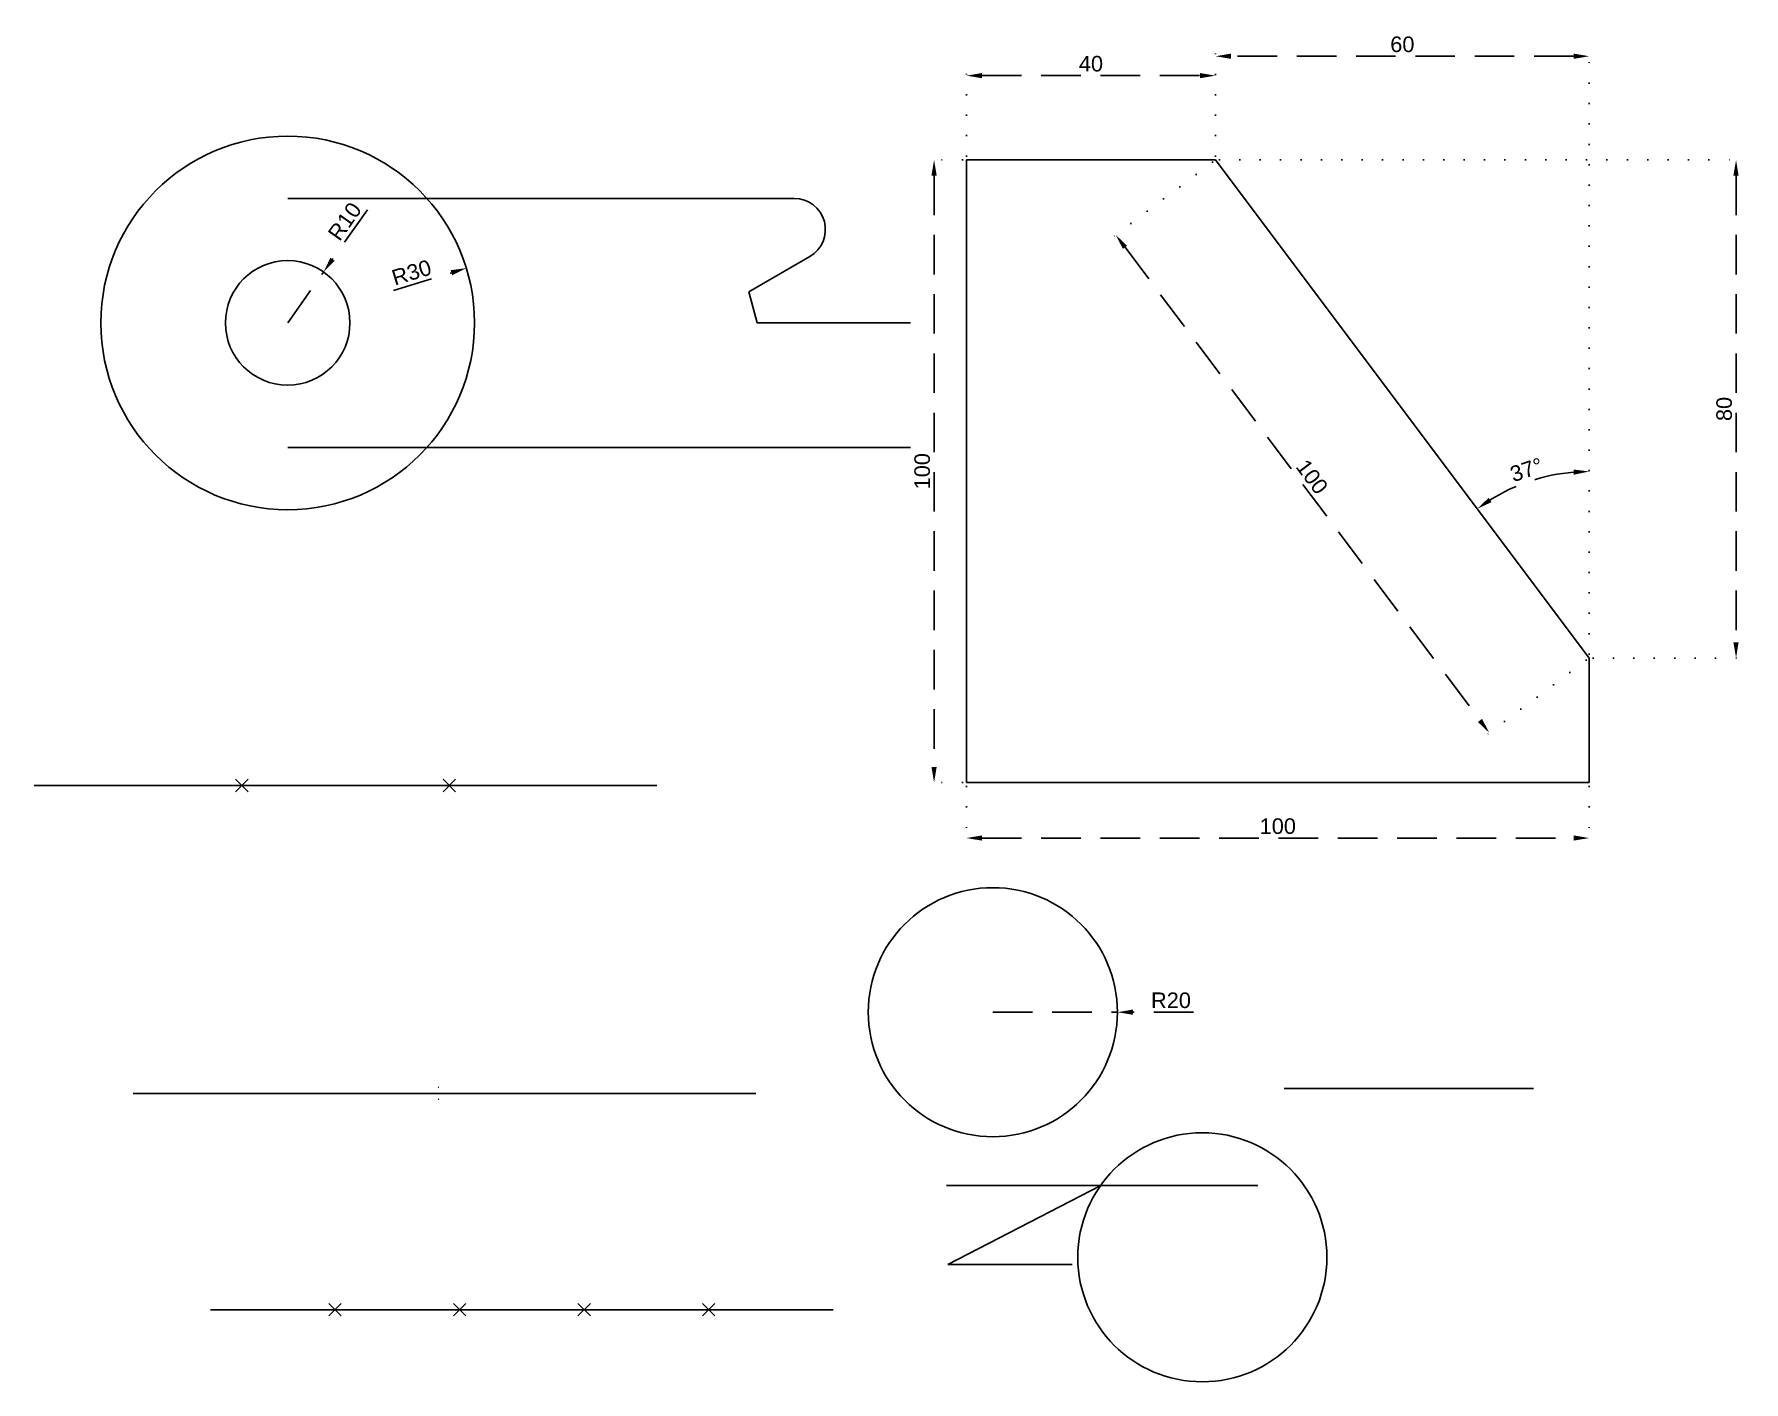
# Model space of a CAD drawing. Header units: millimetres. Extents: x 1250 to 1524, y 654 to 870.
import ezdxf

# ---------------------------------------------------------------- set-up
doc = ezdxf.new("R2010")
doc.units = ezdxf.units.MM
doc.header["$PDMODE"] = 3
doc.linetypes.add('DASHED2', pattern=[9.525, 6.35, -3.175])
doc.linetypes.add('DOT2', pattern=[3.175, 0, -3.175])
doc.layers.get('0').update_dxf_attribs({"color": 11})
doc.styles.get("Standard").update_dxf_attribs({"font": 'arial.ttf'})
doc.dimstyles.new('ISO-25', dxfattribs={"dimtxt": 2.5, "dimasz": 2.5, "dimexe": 1.25, "dimexo": 0.625, "dimtad": 1, "dimtxsty": 'Standard', "dimcen": 2.5, "dimclrd": 2, "dimclre": 1, "dimadec": 0, "dimazin": 0, "dimtfac": 1, "dimtmove": 0, "dimatfit": 3, "dimfxl": 1, "dimarcsym": 0})

# ---------------------------------------------------------------- blocks, each defined once
blk = doc.blocks.new('*D3')
at = {"color": 2, "linetype": 'DASHED2', "lineweight": -2, "transparency": 16777216}
blk.add_line((1307.36, 829.04), (1316.65, 831.89), dxfattribs=at)
at = {"color": 2, "transparency": 16777216}
blk.add_solid([(1316.53, 832.29), (1316.77, 831.49), (1319.04, 832.62)], dxfattribs=at)
at = {"layer": 'Defpoints', "color": 0, "transparency": 16777216}
for p in [(1319.04, 832.62), (1290.36, 823.82)]:
    blk.add_point(p, dxfattribs=at)
at = {"color": 0, "transparency": 16777216, "insert": (1310.25, 831.92), "char_height": 2.5, "attachment_point": 5, "rotation": 17.0554}
blk.add_mtext('R30', dxfattribs=at)
blk = doc.blocks.new('*D4')
at = {"color": 2, "linetype": 'DASHED2', "lineweight": -2, "transparency": 16777216}
for p, q in [((1303.16, 841.98), (1297.56, 834.04)), ((1290.36, 823.82), (1296.12, 832))]:
    blk.add_line(p, q, dxfattribs=at)
at = {"color": 2, "transparency": 16777216}
blk.add_solid([(1297.22, 834.28), (1297.9, 833.8), (1296.12, 832)], dxfattribs=at)
at = {"layer": 'Defpoints', "color": 0, "transparency": 16777216}
for p in [(1296.12, 832), (1290.36, 823.82)]:
    blk.add_point(p, dxfattribs=at)
at = {"color": 0, "transparency": 16777216, "insert": (1299.53, 840.13), "char_height": 2.5, "attachment_point": 5, "rotation": 54.8149}
blk.add_mtext('R10', dxfattribs=at)
blk = doc.blocks.new('*D6')
at = {"color": 1, "linetype": 'DOT2', "lineweight": -2, "transparency": 16777216}
blk.add_line((1499.34, 770.63), (1499.34, 801.21), dxfattribs=at)
at = {"color": 2, "linetype": 'DASHED2', "lineweight": -2, "transparency": 16777216}
blk.add_arc((1499.34, 770), 29.96, 94.7818, 122.0881, dxfattribs=at)
at = {"color": 2, "linetype": 'DOT2', "transparency": 16777216}
for points in [[(1496.83, 800.28), (1496.86, 799.44), (1499.34, 799.96)], [(1483.66, 795.04), (1483.19, 795.73), (1481.37, 793.97)]]:
    blk.add_solid(points, dxfattribs=at)
at = {"layer": 'Defpoints', "color": 0, "linetype": 'DOT2', "transparency": 16777216}
for p in [(1439.34, 850), (1492.97, 799.28), (1499.34, 770), (1499.34, 770), (1499.34, 750)]:
    blk.add_point(p, dxfattribs=at)
at = {"color": 0, "linetype": 'DOT2', "transparency": 16777216, "insert": (1489.27, 800.23), "char_height": 2.5, "attachment_point": 5, "rotation": 18.4349}
blk.add_mtext('37°', dxfattribs=at)
blk = doc.blocks.new('*D9')
at = {"color": 1, "linetype": 'DOT2', "lineweight": -2, "transparency": 16777216}
for p, q in [((1439.97, 850), (1524.17, 850)), ((1499.97, 770), (1524.17, 770))]:
    blk.add_line(p, q, dxfattribs=at)
at = {"color": 2, "linetype": 'DASHED2', "lineweight": -2, "transparency": 16777216}
blk.add_line((1522.92, 847.5), (1522.92, 772.5), dxfattribs=at)
at = {"color": 2, "linetype": 'DOT2', "transparency": 16777216}
for points in [[(1522.5, 847.5), (1523.33, 847.5), (1522.92, 850)], [(1522.5, 772.5), (1523.33, 772.5), (1522.92, 770)]]:
    blk.add_solid(points, dxfattribs=at)
at = {"layer": 'Defpoints', "color": 0, "linetype": 'DOT2', "transparency": 16777216}
for p in [(1439.34, 850), (1499.34, 770), (1522.92, 770)]:
    blk.add_point(p, dxfattribs=at)
at = {"color": 0, "linetype": 'DOT2', "transparency": 16777216, "insert": (1521.02, 810), "char_height": 2.5, "attachment_point": 5, "rotation": 90}
blk.add_mtext('80', dxfattribs=at)
blk = doc.blocks.new('*D10')
at = {"color": 1, "linetype": 'DOT2', "lineweight": -2, "transparency": 16777216}
for p, q in [((1439.34, 850.63), (1439.34, 867.91)), ((1499.34, 770.63), (1499.34, 867.91))]:
    blk.add_line(p, q, dxfattribs=at)
at = {"color": 2, "linetype": 'DASHED2', "lineweight": -2, "transparency": 16777216}
blk.add_line((1496.84, 866.66), (1441.84, 866.66), dxfattribs=at)
at = {"color": 2, "linetype": 'DOT2', "transparency": 16777216}
for points in [[(1441.84, 867.08), (1441.84, 866.24), (1439.34, 866.66)], [(1496.84, 867.08), (1496.84, 866.24), (1499.34, 866.66)]]:
    blk.add_solid(points, dxfattribs=at)
at = {"layer": 'Defpoints', "color": 0, "linetype": 'DOT2', "transparency": 16777216}
for p in [(1439.34, 866.66), (1439.34, 850), (1499.34, 770)]:
    blk.add_point(p, dxfattribs=at)
at = {"color": 0, "linetype": 'DOT2', "transparency": 16777216, "insert": (1469.34, 868.56), "char_height": 2.5, "attachment_point": 5}
blk.add_mtext('60', dxfattribs=at)
blk = doc.blocks.new('*D11')
at = {"color": 1, "linetype": 'DOT2', "lineweight": -2, "transparency": 16777216}
for p, q in [((1438.84, 849.63), (1422.31, 837.22)), ((1498.84, 769.63), (1482.31, 757.22))]:
    blk.add_line(p, q, dxfattribs=at)
at = {"color": 2, "linetype": 'DASHED2', "lineweight": -2, "transparency": 16777216}
blk.add_line((1424.81, 835.97), (1481.81, 759.97), dxfattribs=at)
at = {"color": 2, "linetype": 'DOT2', "transparency": 16777216}
for points in [[(1425.14, 836.22), (1424.47, 835.72), (1423.31, 837.97)], [(1482.14, 760.22), (1481.47, 759.72), (1483.31, 757.97)]]:
    blk.add_solid(points, dxfattribs=at)
at = {"layer": 'Defpoints', "color": 0, "linetype": 'DOT2', "transparency": 16777216}
for p in [(1439.34, 850), (1499.34, 770), (1483.31, 757.97)]:
    blk.add_point(p, dxfattribs=at)
at = {"color": 0, "linetype": 'DOT2', "transparency": 16777216, "insert": (1454.83, 799.11), "char_height": 2.5, "attachment_point": 5, "rotation": 306.8699}
blk.add_mtext('100', dxfattribs=at)
blk = doc.blocks.new('*D12')
at = {"color": 1, "linetype": 'DOT2', "lineweight": -2, "transparency": 16777216}
for p, q in [((1399.34, 850.63), (1399.34, 864.79)), ((1439.34, 850.63), (1439.34, 864.79))]:
    blk.add_line(p, q, dxfattribs=at)
at = {"color": 2, "linetype": 'DASHED2', "lineweight": -2, "transparency": 16777216}
blk.add_line((1401.84, 863.54), (1436.84, 863.54), dxfattribs=at)
at = {"color": 2, "linetype": 'DOT2', "transparency": 16777216}
for points in [[(1401.84, 863.96), (1401.84, 863.13), (1399.34, 863.54)], [(1436.84, 863.96), (1436.84, 863.13), (1439.34, 863.54)]]:
    blk.add_solid(points, dxfattribs=at)
at = {"layer": 'Defpoints', "color": 0, "linetype": 'DOT2', "transparency": 16777216}
for p in [(1439.34, 863.54), (1399.34, 850), (1439.34, 850)]:
    blk.add_point(p, dxfattribs=at)
at = {"color": 0, "linetype": 'DOT2', "transparency": 16777216, "insert": (1419.34, 865.45), "char_height": 2.5, "attachment_point": 5}
blk.add_mtext('40', dxfattribs=at)
blk = doc.blocks.new('*D13')
at = {"color": 1, "linetype": 'DOT2', "lineweight": -2, "transparency": 16777216}
for p, q in [((1399.34, 749.38), (1399.34, 739.83)), ((1499.34, 749.38), (1499.34, 739.83))]:
    blk.add_line(p, q, dxfattribs=at)
at = {"color": 2, "linetype": 'DASHED2', "lineweight": -2, "transparency": 16777216}
blk.add_line((1401.84, 741.08), (1496.84, 741.08), dxfattribs=at)
at = {"color": 2, "linetype": 'DOT2', "transparency": 16777216}
for points in [[(1401.84, 741.5), (1401.84, 740.67), (1399.34, 741.08)], [(1496.84, 741.5), (1496.84, 740.67), (1499.34, 741.08)]]:
    blk.add_solid(points, dxfattribs=at)
at = {"layer": 'Defpoints', "color": 0, "linetype": 'DOT2', "transparency": 16777216}
for p in [(1399.34, 750), (1499.34, 750), (1499.34, 741.08)]:
    blk.add_point(p, dxfattribs=at)
at = {"color": 0, "linetype": 'DOT2', "transparency": 16777216, "insert": (1449.34, 742.98), "char_height": 2.5, "attachment_point": 5}
blk.add_mtext('100', dxfattribs=at)
blk = doc.blocks.new('*D14')
at = {"color": 1, "linetype": 'DOT2', "lineweight": -2, "transparency": 16777216}
for p, q in [((1398.72, 850), (1392.9, 850)), ((1398.72, 750), (1392.9, 750))]:
    blk.add_line(p, q, dxfattribs=at)
at = {"color": 2, "linetype": 'DASHED2', "lineweight": -2, "transparency": 16777216}
blk.add_line((1394.15, 847.5), (1394.15, 752.5), dxfattribs=at)
at = {"color": 2, "linetype": 'DOT2', "transparency": 16777216}
for points in [[(1393.73, 847.5), (1394.57, 847.5), (1394.15, 850)], [(1393.73, 752.5), (1394.57, 752.5), (1394.15, 750)]]:
    blk.add_solid(points, dxfattribs=at)
at = {"layer": 'Defpoints', "color": 0, "linetype": 'DOT2', "transparency": 16777216}
for p in [(1399.34, 850), (1394.15, 750), (1399.34, 750)]:
    blk.add_point(p, dxfattribs=at)
at = {"color": 0, "linetype": 'DOT2', "transparency": 16777216, "insert": (1392.25, 800), "char_height": 2.5, "attachment_point": 5, "rotation": 90}
blk.add_mtext('100', dxfattribs=at)
blk = doc.blocks.new('*D15')
at = {"color": 2, "linetype": 'DASHED2', "lineweight": -2, "transparency": 16777216}
for p, q in [((1403.58, 713.11), (1423.58, 713.11)), ((1435.8, 713.11), (1426.08, 713.11))]:
    blk.add_line(p, q, dxfattribs=at)
at = {"color": 2, "linetype": 'ByBlock', "transparency": 16777216}
blk.add_solid([(1426.08, 713.53), (1426.08, 712.7), (1423.58, 713.11)], dxfattribs=at)
at = {"layer": 'Defpoints', "color": 0, "linetype": 'ByBlock', "transparency": 16777216}
for p in [(1403.58, 713.11), (1423.58, 713.11)]:
    blk.add_point(p, dxfattribs=at)
at = {"color": 0, "linetype": 'ByBlock', "transparency": 16777216, "insert": (1432.19, 715.01), "char_height": 2.5, "attachment_point": 5}
blk.add_mtext('R20', dxfattribs=at)

msp = doc.modelspace()

# ---------------------------------------------------------------- linework, layer by layer
for p, q in [((1399.344, 850), (1439.344, 850)), ((1399.344, 750), (1399.344, 850)), ((1439.344, 850), (1499.344, 770)), ((1290.359, 843.824), (1371.698, 843.824)), ((1374.198, 834.494), (1364.378, 828.824)), ((1365.718, 823.824), (1364.378, 828.824)), ((1365.718, 823.824), (1390.359, 823.824)), ((1290.359, 803.824), (1390.359, 803.824)), ((1499.344, 770), (1499.344, 750)), ((1499.344, 750), (1399.344, 750))]:
    msp.add_line(p, q)
at = {"color": 7, "linetype": 'ByBlock', "true_color": 0xffffff}
for p, q in [((1249.655, 749.524), (1349.655, 749.524)), ((1265.536, 700.063), (1365.536, 700.063))]:
    msp.add_line(p, q, dxfattribs=at)
at = {"color": 3, "linetype": 'ByBlock'}
msp.add_line((1450.386, 700.836), (1490.386, 700.836), dxfattribs=at)
at = {"color": 1, "linetype": 'ByBlock'}
msp.add_line((1396.137, 685.301), (1446.137, 685.301), dxfattribs=at)
at = {"color": 0, "linetype": 'ByBlock'}
for p, q in [((1420.903, 685.301), (1396.333, 672.57)), ((1277.967, 665.323), (1377.967, 665.323))]:
    msp.add_line(p, q, dxfattribs=at)
at = {"linetype": 'ByBlock'}
msp.add_line((1396.333, 672.57), (1416.333, 672.57), dxfattribs=at)
for radius in [30, 10]:
    msp.add_circle((1290.359, 823.824), radius)
msp.add_circle((1403.584, 713.113), 20, dxfattribs=at)
at = {"color": 0, "linetype": 'ByBlock'}
msp.add_circle((1437.224, 673.741), 20, dxfattribs=at)
msp.add_arc((1371.698, 838.824), 5, 300, 90)
at = {"color": 4, "linetype": 'ByBlock'}
for p in [(1282.989, 749.524), (1316.322, 749.524)]:
    msp.add_point(p, dxfattribs=at)
at = {"linetype": 'DOT2'}
msp.add_point((1315.536, 700.063), dxfattribs=at)
at = {"linetype": 'ByBlock'}
for p in [(1297.967, 665.323), (1317.967, 665.323), (1337.967, 665.323), (1357.967, 665.323)]:
    msp.add_point(p, dxfattribs=at)

# ---------------------------------------------------------------- dimensions: what is measured, and where the dimension line sits
at = {"linetype": 'DOT2'}
for base, p1, p2, picture, middle in [((1439.344, 866.66), (1499.344, 770), (1439.344, 850), '*D10', (1469.344, 868.561)), ((1439.344, 863.545), (1399.344, 850), (1439.344, 850), '*D12', (1419.344, 865.446)), ((1499.344, 741.083), (1399.344, 750), (1499.344, 750), '*D13', (1449.344, 742.984))]:
    dim = msp.add_linear_dim(base=base, p1=p1, p2=p2, dimstyle='ISO-25', dxfattribs=at)
    dim.commit()
    dim.dimension.update_dxf_attribs({"geometry": picture, "text_midpoint": middle})
for base, p1, p2, picture, middle in [((1394.15, 750), (1399.344, 850), (1399.344, 750), '*D14', (1392.249, 800)), ((1522.916, 770), (1439.344, 850), (1499.344, 770), '*D9', (1521.015, 810))]:
    dim = msp.add_linear_dim(base=base, p1=p1, p2=p2, angle=90, dimstyle='ISO-25', dxfattribs=at)
    dim.commit()
    dim.dimension.update_dxf_attribs({"geometry": picture, "text_midpoint": middle})
dim = msp.add_aligned_dim(p1=(1439.344, 850), p2=(1499.344, 770), distance=-20.047, dimstyle='ISO-25', dxfattribs=at)
dim.commit()
dim.dimension.update_dxf_attribs({"geometry": '*D11', "text_midpoint": (1454.828, 799.113)})
dim = msp.add_angular_dim_2l(base=(1492.966, 799.277), line1=((1499.344, 770), (1499.344, 750)), line2=((1439.344, 850), (1499.344, 770)), dimstyle='ISO-25', dxfattribs=at)
dim.commit()
dim.dimension.update_dxf_attribs({"geometry": '*D6', "text_midpoint": (1489.267, 800.231)})
dim = msp.add_radius_dim(center=(1290.359, 823.824), mpoint=(1296.121, 831.997), dimstyle='ISO-25')
dim.commit()
dim.dimension.update_dxf_attribs({"geometry": '*D4', "text_midpoint": (1299.527, 840.128)})
dim = msp.add_radius_dim(center=(1290.359, 823.824), mpoint=(1319.039, 832.623), dimstyle='ISO-25')
dim.commit()
dim.dimension.update_dxf_attribs({"geometry": '*D3', "text_midpoint": (1310.81, 830.098), "dimtype": 164})
at = {"linetype": 'ByBlock'}
dim = msp.add_radius_dim(center=(1403.584, 713.113), mpoint=(1423.584, 713.113), dimstyle='ISO-25', dxfattribs=at)
dim.commit()
dim.dimension.update_dxf_attribs({"geometry": '*D15', "text_midpoint": (1432.191, 715.014)})

doc.saveas('drawing.dxf')
